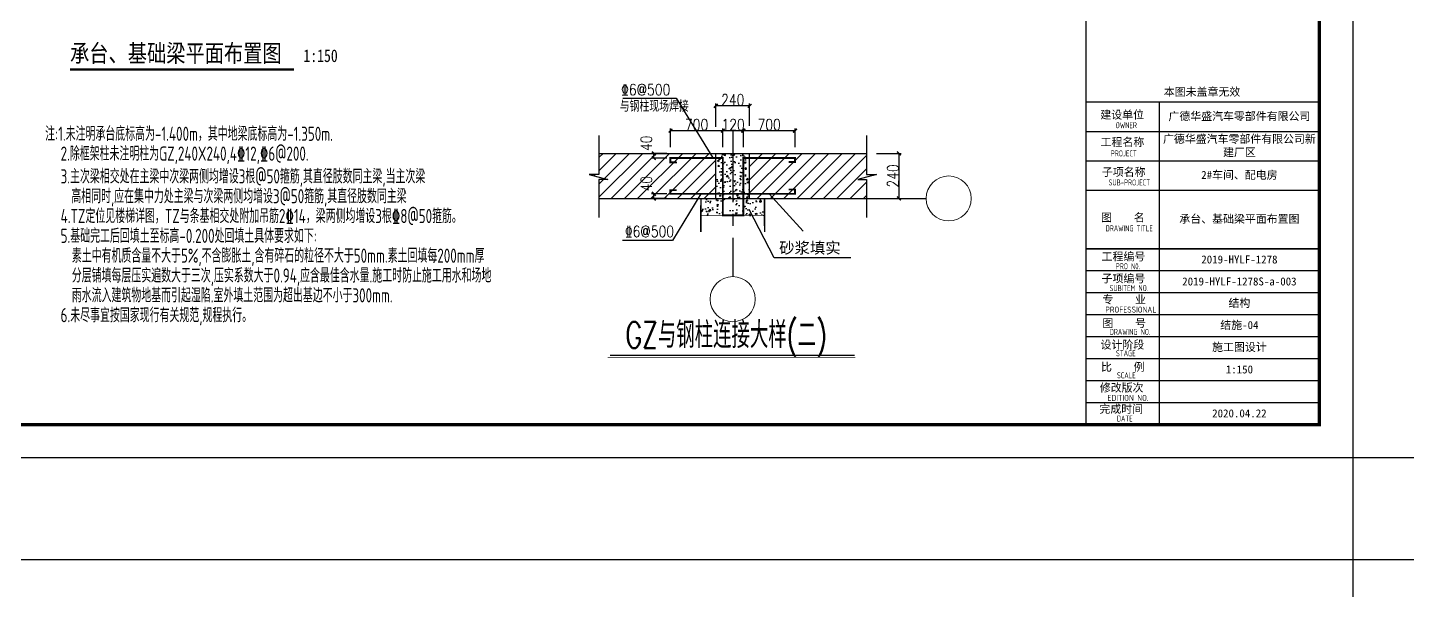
# Model space of a CAD drawing. Header units: millimetres. Extents: x 4533265 to 4958735, y 18976699 to 19555898.
# Drawn here: x 4597083 to 4659140, y 19333127 to 19358467 of the extents above; entities that cross this region are included whole.
import ezdxf
from ezdxf.enums import TextEntityAlignment as Align

# ---------------------------------------------------------------- set-up
doc = ezdxf.new("R2010")
doc.units = ezdxf.units.MM
doc.header["$LTSCALE"] = 1000
doc.header["$MEASUREMENT"] = 0
doc.linetypes.add('CENTER2', pattern=[28.575, 19.05, -3.175, 3.175, -3.175])
doc.layers.get('Defpoints').update_dxf_attribs({"color": 1})
for name, color, linetype in [('3T_WOOD', 21, 'Continuous'), ('DIM_SYMB', 165, 'Continuous'), ('PUB_TEXT', 7, 'Continuous'), ('PUB_TITLE', 4, 'Continuous'), ('TEXT', 7, 'Continuous'), ('TK', 4, 'Continuous')]:
    doc.layers.add(name, color=color, linetype=linetype)
doc.layers.add('尺寸线', color=7, linetype='Continuous', lineweight=13)
doc.styles.add('-宋体', font='', dxfattribs={"width": 0.8})
doc.styles.add('_HZTXT', font='txt.shx', dxfattribs={"width": 0.8, "bigfont": 'hztxt.shx'})
doc.styles.add('TSSD_Label', font='tssdeng.shx', dxfattribs={"width": 0.7, "bigfont": 'hztxt.shx'})
doc.styles.add('TSSD_REIN', font='tssdeng.shx', dxfattribs={"width": 0.7, "bigfont": 'tssdchn.shx'})
doc.styles.add('Z10', font='romans.shx', dxfattribs={"width": 0.7, "height": 1000, "bigfont": 'hztxt.shx'})
doc.styles.add('Z3', font='txt.shx', dxfattribs={"width": 0.8, "height": 300, "bigfont": 'hztxt.shx'})
doc.styles.add('图签宋体', font='', dxfattribs={"height": 300})
doc.styles.add('宋体', font='', dxfattribs={"width": 0.8})
doc.styles.get('-宋体').set_extended_font_data('SimSun')
doc.styles.get('图签宋体').set_extended_font_data('NSimSun')
doc.styles.get('宋体').set_extended_font_data('SimSun')
doc.dimstyles.new('ISO-25_WS', dxfattribs={"dimtxt": 3, "dimasz": 100, "dimexe": 60, "dimexo": 0, "dimgap": 10, "dimtad": 1, "dimdec": 0, "dimdsep": 46, "dimtxsty": 'Z3', "dimblk1": 'ARCHTICK', "dimblk2": 'ARCHTICK', "dimsah": 1, "dimcen": 2.5, "dimclrd": 4, "dimclre": 4, "dimclrt": 7, "dimadec": 0, "dimazin": 0, "dimtfac": 1, "dimtdec": 4, "dimtmove": 2, "dimatfit": 3, "dimldrblk": 'ARCHTICK', "dimfxl": 0, "dimtolj": 1, "dimtzin": 0, "dimarcsym": 0})

# ---------------------------------------------------------------- blocks, each defined once
blk = doc.blocks.new('GeYuanFrame_02527031', base_point=(18.76, 4.34))
at = {"layer": 'TK'}
blk.add_lwpolyline([(18.76, 424.34), (686.76, 424.34), (686.76, 4.34), (18.76, 4.34), (18.76, 424.34)], dxfattribs=at)
blk = doc.blocks.new('GeYuanFrame_36132140', base_point=(18.76, 4.34))
at = {"layer": 'PUB_TITLE'}
blk.add_lwpolyline([(628.76, 14.34), (628.76, 111.14)], dxfattribs=at)
at = {"layer": 'TK'}
for p, q in [((606.76, 102.34), (676.76, 102.34)), ((606.76, 93.54), (676.76, 93.54)), ((606.76, 84.74), (628.76, 84.74)), ((606.76, 84.74), (676.76, 84.74)), ((606.76, 67.18), (676.76, 67.18)), ((606.76, 67.14), (676.76, 67.14)), ((606.76, 60.58), (676.76, 60.58)), ((606.76, 53.98), (676.76, 53.98)), ((606.76, 47.38), (676.76, 47.38)), ((606.76, 40.78), (676.76, 40.78)), ((606.76, 34.18), (676.76, 34.18)), ((606.76, 27.58), (676.76, 27.58)), ((606.76, 20.98), (676.76, 20.98)), ((606.76, 14.34), (676.76, 14.34))]:
    blk.add_line(p, q, dxfattribs=at)
blk.add_lwpolyline([(18.76, 424.34), (686.76, 424.34), (686.76, 4.34), (18.76, 4.34), (18.76, 424.34)], dxfattribs=at)
at = {"layer": 'TK', "const_width": 1}
blk.add_lwpolyline([(676.76, 414.34), (43.76, 414.34), (43.76, 14.34), (676.76, 14.34)], close=True, dxfattribs=at)
at = {"layer": 'TK'}
for points, const_width in [([(606.76, 414.34), (606.76, 14.34)], 0.4), ([(606.76, 111.14), (676.76, 111.14)], 0.35), ([(606.76, 67.18), (676.76, 67.18)], 0.35)]:
    blk.add_lwpolyline(points, dxfattribs=dict(at, const_width=const_width))
at = {"layer": 'TK', "style": '图签宋体'}
for s, p in [('本图未盖章无效', (630.1, 113.01)), ('建设单位', (611.06, 106.14)), ('工程名称', (611.14, 97.93)), ('子项名称', (611.52, 88.95)), ('图    名', (611.3, 75.3)), ('工程编号', (611.44, 63.58)), ('子项编号', (611.44, 57)), ('专    业', (611.68, 50.69)), ('图    号', (611.69, 43.58)), ('设计阶段', (611.12, 37.12)), ('比    例', (611.26, 30.44)), ('修改版次', (610.91, 24.22)), ('完成时间', (610.79, 17.83))]:
    blk.add_text(s, height=2.4, dxfattribs=at).set_placement(p)
at = {"layer": 'TK', "style": 'TSSD_REIN'}
for s, width, p in [('OWNER', 0.7, (615.65, 103.29)), ('PROJECT', 0.7, (614.19, 94.83)), ('SUB-PROJECT', 0.7, (613.53, 86.11)), ('DRAWING TITLE', 0.7, (612.64, 72.34)), ('PRO N0.', 0.7, (615.68, 60.96)), ('SUBITEM NO.', 0.7, (613.82, 54.39)), ('PROFESSIONAL', 0.8, (612.55, 47.95)), ('DRAWING NO.', 0.7, (613.86, 41.26)), ('STAGE', 0.7, (615.76, 34.84)), ('SCALE', 0.7, (616.05, 28.23)), ('EDITION NO.', 0.8, (613.2, 21.45)), ('DATE', 0.7, (616, 15.26))]:
    blk.add_text(s, height=1.8, dxfattribs=dict(at, width=width)).set_placement(p)
at = {"layer": 'TK', "char_height": 2.4, "width": 48, "attachment_point": 5, "style": '图签宋体'}
for s, insert in [('广德华盛汽车零部件有限公司', (652.76, 106.74)), ('广德华盛汽车零部件有限公司新建厂区', (652.76, 97.94)), ('2#车间、配电房', (652.76, 89.14)), ('承台、基础梁平面布置图', (652.76, 75.94)), ('2019-HYLF-1278', (652.76, 63.88)), ('2019-HYLF-1278S-a-003', (652.76, 57.28)), ('结构', (652.76, 50.68)), ('结施-04', (652.76, 44.08)), ('施工图设计', (652.76, 37.48)), ('1:150', (652.76, 30.88)), ('2020.04.22', (652.76, 17.69))]:
    blk.add_mtext(s, dxfattribs=dict(at, insert=insert))
blk = doc.blocks.new('_ArchTick')
at = {"color": 0, "linetype": 'ByBlock', "const_width": 0.4}
blk.add_lwpolyline([(-0.5, -0.5), (0.5, 0.5)], dxfattribs=at)
blk = doc.blocks.new('*D330')
at = {"color": 4, "lineweight": -2}
for p, q in [((-221003, 672802), (-220347, 672802)), ((-220407, 672802), (-220407, 671602)), ((-221003, 671602), (-220347, 671602))]:
    blk.add_line(p, q, dxfattribs=at)
at = {"layer": 'Defpoints', "color": 0}
for p in [(-221003, 672802), (-221003, 671602), (-220407, 671602)]:
    blk.add_point(p, dxfattribs=at)
at = {"color": 4, "lineweight": -2, "xscale": 100, "yscale": 100, "zscale": 100}
for p, rotation in [((-220407, 672802), 90), ((-220407, 671602), 270)]:
    blk.add_blockref('_ArchTick', p, dxfattribs=dict(at, rotation=rotation))
at = {"color": 7, "insert": (-220567, 672202), "char_height": 300, "attachment_point": 5, "rotation": 90, "style": 'Z3'}
blk.add_mtext('\\A1;240', dxfattribs=at)
blk = doc.blocks.new('*D331')
at = {"color": 4, "lineweight": -2}
for p, q in [((-225280, 673507), (-225280, 674130)), ((-224380, 674070), (-225280, 674070)), ((-224380, 673535), (-224380, 674130))]:
    blk.add_line(p, q, dxfattribs=at)
at = {"layer": 'Defpoints', "color": 0}
for p in [(-225280, 674070), (-225280, 673507), (-224380, 673535)]:
    blk.add_point(p, dxfattribs=at)
at = {"color": 4, "lineweight": -2, "xscale": 100, "yscale": 100, "zscale": 100, "rotation": 180}
blk.add_blockref('_ArchTick', (-225280, 674070), dxfattribs=at)
at = {"color": 4, "lineweight": -2, "xscale": 100, "yscale": 100, "zscale": 100}
blk.add_blockref('_ArchTick', (-224380, 674070), dxfattribs=at)
at = {"color": 7, "insert": (-224830, 674230), "char_height": 300, "attachment_point": 5, "style": 'Z3'}
blk.add_mtext('\\A1;240', dxfattribs=at)
blk = doc.blocks.new('*D332')
at = {"color": 4, "lineweight": -2}
for p, q in [((-226583, 672802), (-226990, 672802)), ((-226930, 672679), (-226930, 672802)), ((-226583, 672679), (-226990, 672679))]:
    blk.add_line(p, q, dxfattribs=at)
at = {"layer": 'Defpoints', "color": 0}
for p in [(-226930, 672802), (-226583, 672802), (-226583, 672679)]:
    blk.add_point(p, dxfattribs=at)
at = {"color": 4, "lineweight": -2, "xscale": 100, "yscale": 100, "zscale": 100}
for p, rotation in [((-226930, 672802), 90), ((-226930, 672679), 270)]:
    blk.add_blockref('_ArchTick', p, dxfattribs=dict(at, rotation=rotation))
at = {"color": 7, "insert": (-227130, 673072), "char_height": 300, "attachment_point": 5, "rotation": 90, "style": 'Z3'}
blk.add_mtext('\\A1;40', dxfattribs=at)
blk = doc.blocks.new('*D333')
at = {"color": 4, "lineweight": -2}
for p, q in [((-225093, 672972), (-225093, 673468)), ((-224547, 672972), (-224547, 673468)), ((-224547, 673408), (-225093, 673408))]:
    blk.add_line(p, q, dxfattribs=at)
at = {"layer": 'Defpoints', "color": 0}
for p in [(-225093, 673408), (-225093, 672972), (-224547, 672972)]:
    blk.add_point(p, dxfattribs=at)
at = {"color": 4, "lineweight": -2, "xscale": 100, "yscale": 100, "zscale": 100, "rotation": 180}
blk.add_blockref('_ArchTick', (-225093, 673408), dxfattribs=at)
at = {"color": 4, "lineweight": -2, "xscale": 100, "yscale": 100, "zscale": 100}
blk.add_blockref('_ArchTick', (-224547, 673408), dxfattribs=at)
at = {"color": 7, "insert": (-224820, 673568), "char_height": 300, "attachment_point": 5, "style": 'Z3'}
blk.add_mtext('\\A1;120', dxfattribs=at)
blk = doc.blocks.new('*D334')
at = {"color": 4, "lineweight": -2}
for p, q in [((-226488, 672972), (-226488, 673468)), ((-225093, 672972), (-225093, 673468)), ((-225093, 673408), (-226488, 673408))]:
    blk.add_line(p, q, dxfattribs=at)
at = {"layer": 'Defpoints', "color": 0}
for p in [(-226488, 673408), (-226488, 672972), (-225093, 672972)]:
    blk.add_point(p, dxfattribs=at)
at = {"color": 4, "lineweight": -2, "xscale": 100, "yscale": 100, "zscale": 100, "rotation": 180}
blk.add_blockref('_ArchTick', (-226488, 673408), dxfattribs=at)
at = {"color": 4, "lineweight": -2, "xscale": 100, "yscale": 100, "zscale": 100}
blk.add_blockref('_ArchTick', (-225093, 673408), dxfattribs=at)
at = {"color": 7, "insert": (-225791, 673568), "char_height": 300, "attachment_point": 5, "style": 'Z3'}
blk.add_mtext('\\A1;700', dxfattribs=at)
blk = doc.blocks.new('*D335')
at = {"color": 4, "lineweight": -2}
for p, q in [((-224547, 672972), (-224547, 673468)), ((-223172, 672972), (-223172, 673468)), ((-223172, 673408), (-224547, 673408))]:
    blk.add_line(p, q, dxfattribs=at)
at = {"layer": 'Defpoints', "color": 0}
for p in [(-224547, 673408), (-224547, 672972), (-223172, 672972)]:
    blk.add_point(p, dxfattribs=at)
at = {"color": 4, "lineweight": -2, "xscale": 100, "yscale": 100, "zscale": 100, "rotation": 180}
blk.add_blockref('_ArchTick', (-224547, 673408), dxfattribs=at)
at = {"color": 4, "lineweight": -2, "xscale": 100, "yscale": 100, "zscale": 100}
blk.add_blockref('_ArchTick', (-223172, 673408), dxfattribs=at)
at = {"color": 7, "insert": (-223859, 673568), "char_height": 300, "attachment_point": 5, "style": 'Z3'}
blk.add_mtext('\\A1;700', dxfattribs=at)
blk = doc.blocks.new('*D336')
at = {"color": 4, "lineweight": -2}
for p, q in [((-226583, 671725), (-226990, 671725)), ((-226930, 671602), (-226930, 671725)), ((-226583, 671602), (-226990, 671602))]:
    blk.add_line(p, q, dxfattribs=at)
at = {"layer": 'Defpoints', "color": 0}
for p in [(-226930, 671725), (-226583, 671725), (-226583, 671602)]:
    blk.add_point(p, dxfattribs=at)
at = {"color": 4, "lineweight": -2, "xscale": 100, "yscale": 100, "zscale": 100}
for p, rotation in [((-226930, 671725), 90), ((-226930, 671602), 270)]:
    blk.add_blockref('_ArchTick', p, dxfattribs=dict(at, rotation=rotation))
at = {"color": 7, "insert": (-227130, 671995), "char_height": 300, "attachment_point": 5, "rotation": 90, "style": 'Z3'}
blk.add_mtext('\\A1;40', dxfattribs=at)
blk = doc.blocks.new('Z222')
at = {"linetype": 'ByBlock'}
h = blk.add_hatch(dxfattribs=at)
h.set_pattern_fill('AR-CONC', color=256, scale=50, style=0)
h.set_pattern_definition([(50, (-594150.7, 877506.67), (358.6301, -31.37607), [37.5, -412.5]), (355, (-594150.7, 877506.67), (-69.37567, 376.09607), [30, -330]), (100.4514, (-594120.8, 877504.05), (289.2547, 344.71977), [31.8701, -350.57106]), (46.1842, (-594150.7, 877606.67), (533.62052, -82.7595), [56.25, -618.75]), (96.6356, (-594106.2, 877599.77), (467.33135, 487.05894), [47.80514, -525.8565]), (351.1842, (-594150.7, 877606.67), (467.331, 487.0593), [45, -495]), (21, (-594100.7, 877581.67), (298.45353, -201.30945), [37.5, -412.5]), (326, (-594100.7, 877581.67), (121.65767, 362.57502), [30, -330]), (71.4514, (-594075.82, 877564.9), (420.11131, 161.26525), [31.8701, -350.57106]), (37.5, (-594150.69, 877506.67), (6.079928, 166.446927), [0, -326, 0, -335, 0, -331.25]), (7.5, (-594150.69, 877506.67), (131.53477, 197.205856), [0, -191, 0, -318.5, 0, -126.25]), (327.5, (-594262.19, 877506.67), (266.91122, -11.277436), [0, -125, 0, -390, 0, -517.5]), (317.5, (-594312.2, 877506.67), (291.59308, 50.05249), [0, -162.5, 0, -259, 0, -367.5])])
h.paths.add_polyline_path([(-225280.1, 671602), (-225093, 671602.7), (-225093, 672679.2), (-225280.1, 672679.2)])
h.paths.add_polyline_path([(-224830.1, 672802), (-225280.1, 672802), (-225280.1, 672679.2), (-225093, 672679.2), (-225093, 671602.7), (-224830.1, 671603.6)])
h.paths.add_polyline_path([(-224830.1, 671603.6), (-224546.9, 671604.5), (-224546.9, 672679.2), (-224385.5, 672679.2), (-224385.5, 672802), (-224830.1, 672802)])
h.paths.add_polyline_path([(-224546.9, 671604.5), (-224385.5, 671605.1), (-224385.5, 672679.2), (-224546.9, 672679.2)], flags=17)
h = blk.add_hatch(dxfattribs=at)
h.set_pattern_fill('AR-CONC', color=256, scale=50, style=0)
h.set_pattern_definition([(50, (-341677.06, 927457.58), (358.6301, -31.37607), [37.5, -412.5]), (355, (-341677.06, 927457.6), (-69.37567, 376.09607), [30, -330]), (100.4514, (-341647.18, 927454.97), (289.2547, 344.71977), [31.8701, -350.57106]), (46.1842, (-341677.06, 927557.6), (533.6205, -82.7595), [56.25, -618.75]), (96.6356, (-341632.6, 927550.7), (467.3314, 487.0589), [47.8051, -525.8565]), (351.1842, (-341677.06, 927557.6), (467.331, 487.0593), [45, -495]), (21, (-341627.06, 927532.58), (298.45353, -201.30945), [37.5, -412.5]), (326, (-341627.06, 927532.6), (121.65767, 362.575), [30, -330]), (71.4514, (-341602.2, 927515.8), (420.1113, 161.26525), [31.8701, -350.57106]), (37.5, (-341677.06, 927457.58), (6.07993, 166.446927), [0, -326, 0, -335, 0, -331.25]), (7.5, (-341677.06, 927457.58), (131.53477, 197.20586), [0, -191, 0, -318.5, 0, -126.25]), (327.5, (-341788.56, 927457.58), (266.91122, -11.277436), [0, -125, 0, -390, 0, -517.5]), (317.5, (-341838.56, 927457.58), (291.59308, 50.0525), [0, -162.5, 0, -259, 0, -367.5])])
h.paths.add_polyline_path([(-225093, 671602), (-225675.5, 671602), (-225677, 671152), (-225093, 671152)])
h.paths.add_polyline_path([(-224830.1, 671152), (-224546.9, 671152), (-224546.9, 671602), (-224830.1, 671602)])
h.paths.add_polyline_path([(-224546.9, 671152), (-223983.2, 671152), (-223984.7, 671602), (-224546.9, 671602)])
h = blk.add_hatch()
h.set_pattern_fill('钢筋混凝土', color=256, scale=200, style=0)
h.set_pattern_definition([(45, (-341677.06, 927457.6), (-353.5534, 353.5534), []), (50, (-341677.1, 927457.6), (1434.5204, -125.5043), [150, -1650]), (355, (-341677, 927457.6), (-277.503, 1504.384), [120, -1320]), (100.4514, (-341557.5, 927447.1), (1157.019, 1378.879), [127.4804, -1402.284]), (46.1842, (-341677, 927857.6), (2134.482, -331.038), [225, -2475]), (96.6356, (-341499.2, 927830), (1869.325, 1948.236), [191.22, -2103.426]), (351.1842, (-341677, 927857.6), (1869.324, 1948.237), [180, -1980]), (21, (-341477.1, 927757.6), (1193.814, -805.238), [150, -1650]), (326, (-341477, 927757.6), (486.631, 1450.3), [120, -1320]), (71.4514, (-341377.6, 927690.5), (1680.445, 645.061), [127.4804, -1402.284]), (37.5, (-341677.06, 927457.6), (24.3197, 665.7877), [0, -1304, 0, -1340, 0, -1325]), (7.5, (-341677.06, 927457.6), (526.139, 788.8234), [0, -764, 0, -1274, 0, -505]), (327.5, (-342123.06, 927457.6), (1067.6449, -45.1097), [0, -500, 0, -1560, 0, -2070]), (317.5, (-342323.1, 927457.6), (1166.3723, 200.21), [0, -650, 0, -1036, 0, -1470])])
h.paths.add_polyline_path([(-224830.1, 671602), (-225093, 671602), (-225093, 671152), (-224830.1, 671152)])
for p, q in [((-227756.6, 674275.7), (-226332.7, 674275.7)), ((-226332.7, 674275.7), (-225356.5, 672687.6)), ((-228390.8, 673275.5), (-228390.8, 672236.3)), ((-221269.4, 673275.5), (-221269.4, 672236.3)), ((-228390.8, 672693.2), (-228282, 672802)), ((-228390.8, 672339.7), (-227928.4, 672802)), ((-228390.8, 671632.6), (-227221.3, 672802)), ((-228243.8, 672133.1), (-227574.9, 672802)), ((-228067.8, 671602), (-226867.8, 672802)), ((-227714.2, 671602), (-226514.2, 672802)), ((-227360.7, 671602), (-226160.7, 672802)), ((-227007.1, 671602), (-225807.1, 672802)), ((-226653.6, 671602), (-225453.6, 672802)), ((-224385.5, 672455.9), (-224039.3, 672802)), ((-224385.5, 672102.3), (-223685.8, 672802)), ((-224385.5, 671748.8), (-223332.2, 672802)), ((-224178.7, 671602), (-222978.7, 672802)), ((-223825.1, 671602), (-222625.1, 672802)), ((-223471.6, 671602), (-222271.6, 672802)), ((-223118, 671602), (-221918, 672802)), ((-222764.5, 671602), (-221564.5, 672802)), ((-222410.9, 671602), (-221269.4, 672743.6)), ((-226488.1, 672679.2), (-226488.1, 672562.9)), ((-225093, 672679.2), (-226488.1, 672679.2)), ((-226488.1, 672562.9), (-226318.8, 672562.9)), ((-226300, 671602), (-225280.1, 672622)), ((-225093, 671602), (-225093, 672679.2)), ((-224546.9, 671602), (-224546.9, 672679.2)), ((-223172.1, 672679.2), (-223172.1, 672571)), ((-222057.4, 671602), (-221269.4, 672390)), ((-228390.8, 672236.3), (-228653.9, 672236.3)), ((-228653.9, 672236.3), (-228156.8, 672111.2)), ((-228526.3, 672204.2), (-228494.2, 672236.3)), ((-228390.8, 672111.2), (-228390.8, 671092.3)), ((-228390.8, 671986.1), (-228265.7, 672111.2)), ((-228156.8, 672111.2), (-228390.8, 672111.2)), ((-225946.4, 671602), (-225280.1, 672268.4)), ((-221703.8, 671602), (-221269.4, 672036.5)), ((-221006.2, 672236.3), (-221503.3, 672111.2)), ((-221503.3, 672111.2), (-221269.4, 672111.2)), ((-221269.4, 672236.3), (-221006.2, 672236.3)), ((-221269.4, 672111.2), (-221269.4, 671092.3)), ((-221090.8, 672215), (-221069.5, 672236.3)), ((-225681.7, 671724.9), (-226429.7, 670481.2)), ((-225592.9, 671602), (-225280.1, 671914.9)), ((-225592.9, 671602), (-225280.1, 671914.9)), ((-223859.5, 671724.9), (-222951.3, 670733.7)), ((-221350.3, 671602), (-221269.4, 671682.9)), ((-225675.5, 671415), (-225675.5, 670868.9)), ((-225675.5, 670868.9), (-225675.5, 671415)), ((-223723.4, 670016.4), (-224389.3, 671310.3)), ((-223984.7, 671415), (-223984.7, 670868.9)), ((-223984.7, 670868.9), (-223984.7, 671415)), ((-226429.7, 670481.2), (-227766.6, 670481.2)), ((-221683.6, 670016.4), (-223723.4, 670016.4)), ((-228091.7, 667431.9), (-221589.9, 667431.9))]:
    blk.add_line(p, q)
at = {"color": 1, "linetype": 'CENTER2', "ltscale": 0.1}
for p, q in [((-224830.1, 673410.9), (-224830.1, 669519.1)), ((-223471.6, 671602), (-219682.4, 671602))]:
    blk.add_line(p, q, dxfattribs=at)
at = {"color": 2}
for p, q in [((-228390.8, 672802), (-221269.4, 672802)), ((-225280.1, 671602), (-225280.1, 672802)), ((-224385.5, 671605.1), (-224385.5, 672802)), ((-228390.8, 671602), (-221269.4, 671602))]:
    blk.add_line(p, q, dxfattribs=at)
for points, const_width in [([(-226318.8, 672562.9), (-226488.1, 672562.9), (-226488.1, 672679.2), (-225093, 672679.2), (-225093, 671152), (-224546.9, 671152), (-224546.9, 672679.2), (-223172.1, 672679.2), (-223172.1, 672571), (-223341.4, 672571)], 50), ([(-224546.9, 672679.2), (-223172.1, 672679.2)], 50), ([(-223172.1, 672571), (-223341.4, 672571)], 50), ([(-226318.8, 671824.1), (-226488.1, 671824.1), (-226488.1, 671724.9), (-225093, 671724.9), (-225093, 671724.9), (-224546.9, 671724.9), (-224546.9, 671724.9), (-223172.1, 671724.9), (-223172.1, 671840.2), (-223341.4, 671840.2)], 50), ([(-225675.5, 671602), (-225678.5, 670707.5)], 40), ([(-223984.7, 671602), (-223981.7, 670707.5)], 40), ([(-225675.5, 671602), (-225678.5, 670707.5)], 20), ([(-223984.7, 671602), (-223981.7, 670707.5)], 20), ([(-223984.7, 671152), (-225675.5, 671152)], 20), ([(-228158, 667368.6), (-221563.3, 667368.6)], 20)]:
    blk.add_lwpolyline(points, dxfattribs=dict(const_width=const_width))
at = {"layer": 'Defpoints', "color": 0, "linetype": 'ByBlock'}
for p in [(-224104.9, 673506.6), (-223296.1, 673555.4)]:
    blk.add_point(p, dxfattribs=at)
at = {"layer": '尺寸线', "color": 4}
for centre in [(-219082.4, 671602), (-224830.1, 668919.1)]:
    blk.add_circle(centre, 600, dxfattribs=at)
at = {"color": 7, "style": '_HZTXT', "width": 0.8}
for p in [(-227799.2, 674350.1), (-227699.2, 670573.3)]:
    blk.add_text('\x846@500', height=300, dxfattribs=at).set_placement(p)
at = {"color": 7, "linetype": 'ByBlock', "insert": (-224999.9, 667848.8), "char_height": 700, "attachment_point": 5, "style": 'Z10'}
blk.add_mtext('GZ与钢柱连接大样(二)', dxfattribs=at)
at = {"layer": 'PUB_TEXT', "style": '-宋体'}
blk.add_text('砂浆填实', height=300, dxfattribs=at).set_placement((-222775.4, 670291.9), align=Align.MIDDLE)
at = {"layer": 'TEXT', "style": 'TSSD_Label', "width": 0.7}
blk.add_text('与钢柱现场焊接', height=300, dxfattribs=at).set_placement((-227837.4, 673911))
for base, p1, p2, text, picture, middle in [((-225280.1, 674070.5), (-224380.1, 673535.2), (-225280.1, 673506.6), '240', '*D331', (-224830.1, 674230.5)), ((-226488.1, 673408.5), (-225093, 672972.2), (-226488.1, 672972.2), '700', '*D334', (-225790.5, 673568.5)), ((-225093, 673408.5), (-224546.9, 672972.2), (-225093, 672972.2), '120', '*D333', (-224820, 673568.5)), ((-224546.9, 673408.5), (-223172.1, 672972.2), (-224546.9, 672972.2), '700', '*D335', (-223859.5, 673568.5))]:
    dim = blk.add_linear_dim(base=base, p1=p1, p2=p2, text=text, dimstyle='ISO-25_WS')
    dim.commit()
    dim.dimension.update_dxf_attribs({"geometry": picture, "text_midpoint": middle})
for base, p1, p2, picture, middle in [((-226929.8, 672802), (-226582.7, 672679.2), (-226582.7, 672802), '*D332', (-227129.8, 673072.2)), ((-226929.8, 671724.9), (-226582.7, 671602), (-226582.7, 671724.9), '*D336', (-227129.8, 671995))]:
    dim = blk.add_linear_dim(base=base, p1=p1, p2=p2, angle=90, text='40', dimstyle='ISO-25_WS')
    dim.commit()
    dim.dimension.update_dxf_attribs({"geometry": picture, "text_midpoint": middle, "dimtype": 128})
dim = blk.add_linear_dim(base=(-220407, 671601.7), p1=(-221002.7, 672802), p2=(-221002.7, 671601.7), angle=90, text='240', dimstyle='ISO-25_WS')
dim.commit()
dim.dimension.update_dxf_attribs({"geometry": '*D330', "text_midpoint": (-220567, 672201.9)})

msp = doc.modelspace()

# ---------------------------------------------------------------- linework, layer by layer
at = {"layer": '3T_WOOD'}
msp.add_lwpolyline([(4656684.4, 19334524.9), (4662773.6, 19334524.9), (4662773.6, 19339092.9), (4656684.4, 19339092.9)], close=True, dxfattribs=at)
at = {"layer": 'DIM_SYMB', "const_width": 105}
msp.add_lwpolyline([(4598992.7, 19356586.5), (4609070, 19356586.5)], dxfattribs=at)

# ---------------------------------------------------------------- block references
at = {"xscale": 1.689999997615814, "yscale": 1.690000001341105, "zscale": 1.69}
msp.add_blockref('Z222', (5008759.6, 18215765.5), dxfattribs=at)
at = {"layer": '3T_WOOD', "xscale": 150, "yscale": 150, "zscale": 150}
for name, p in [('GeYuanFrame_36132140', (4556484.4, 19339092.9)), ('GeYuanFrame_02527031', (4556484.4, 19271524.9))]:
    msp.add_blockref(name, p, dxfattribs=at)

# ---------------------------------------------------------------- texts
at = {"layer": 'PUB_TEXT', "style": '宋体', "width": 0.8}
for s, height, p in [('承台、基础梁平面布置图', 793.038, (4598992.7, 19356916.1)), ('1:150', 566.46, (4609490, 19356916.1))]:
    msp.add_text(s, height=height, dxfattribs=at).set_placement(p)
at = {"layer": 'TEXT', "style": 'TSSD_REIN', "width": 0.7}
for s, p in [('注:1.未注明承台底标高为-1.400m，其中地梁底标高为-1.350m.', (4597873.2, 19353366.4)), ('2.除框架柱未注明柱为GZ,240X240,4\x8412,\x846@200.', (4598567.5, 19352473.9)), ('3.主次梁相交处在主梁中次梁两侧均增设3根@50箍筋,其直径肢数同主梁,当主次梁', (4598567.5, 19351448.6)), ('高相同时,应在集中力处主梁与次梁两侧均增设3@50箍筋,其直径肢数同主梁', (4599047.7, 19350556.1)), ('4.TZ定位见楼梯详图，TZ与条基相交处附加吊筋2\x8414，梁两侧均增设3根\x848@50箍筋。', (4598567.5, 19349663.6)), ('5.基础完工后回填土至标高-0.200处回填土具体要求如下:', (4598567.5, 19348771.1)), ('素土中有机质含量不大于5%%%,不含膨胀土,含有碎石的粒径不大于50mm.素土回填每200mm厚', (4599072.6, 19347878.6)), ('分层铺填每层压实遍数大于三次,压实系数大于0.94,应含最佳含水量.施工时防止施工用水和场地', (4599072.6, 19346986.1)), ('雨水流入建筑物地基而引起湿陷.室外填土范围为超出基边不小于300mm.', (4599072.6, 19346093.6)), ('6.未尽事宜按国家现行有关规范,规程执行。', (4598567.5, 19345201.1))]:
    msp.add_text(s, height=637.5, dxfattribs=at).set_placement(p)

doc.saveas('drawing.dxf')
